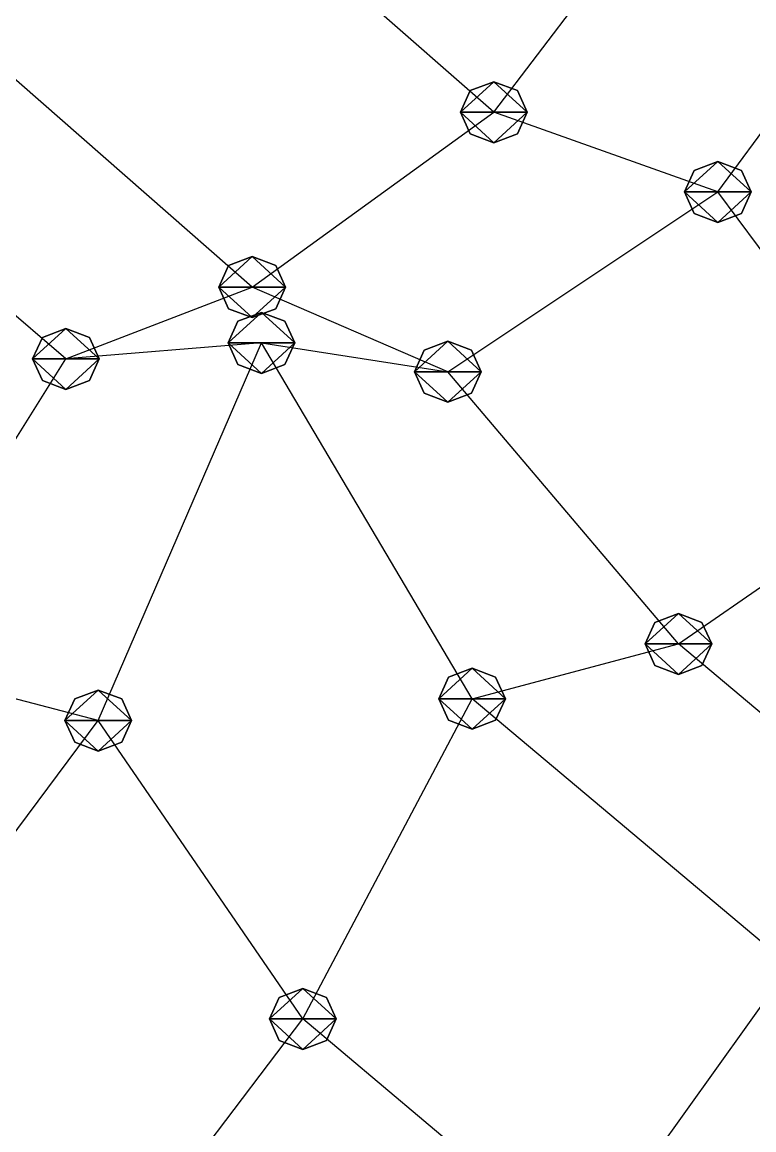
# Model space of a CAD drawing. Header units: metres. Extents: x -61 to 61, y -50 to 61.
# Drawn here: x -18.23 to 3.71, y -8.86 to 24.35 of the extents above; entities that cross this region are included whole.
import ezdxf

# ---------------------------------------------------------------- set-up
doc = ezdxf.new("R2010")
doc.units = ezdxf.units.M

msp = doc.modelspace()

# ---------------------------------------------------------------- linework, layer by layer
for p, q in [((-4.084877, 21.649734, -179.08224), (2.911049, 30.843834, -180.75578)), ((2.6305084, 19.258667, -187.28642), (10.444778, 29.875504, -189.5455)), ((-4.084877, 21.649734, -179.08224), (-11.911175, 28.506416, -176.71533)), ((-11.334385, 16.406212, -186.60538), (-19.54633, 23.593903, -184.07362)), ((-16.917606, 14.25264, -197.15366), (-26.42418, 22.368233, -193.96786)), ((-4.7919836, 22.296175, -179.3688), (-5.084877, 21.649734, -179.08224)), ((-4.7919836, 22.296175, -179.3688), (-5.084877, 21.649734, -179.08224)), ((-4.084877, 22.56394, -179.4875), (-4.7919836, 22.296175, -179.3688)), ((-4.084877, 22.56394, -179.4875), (-4.7919836, 22.296175, -179.3688)), ((-3.3777704, 22.296175, -179.3688), (-4.084877, 22.56394, -179.4875)), ((-3.3777704, 22.296175, -179.3688), (-4.084877, 22.56394, -179.4875)), ((-3.084877, 21.649734, -179.08224), (-3.3777704, 22.296175, -179.3688)), ((-3.084877, 21.649734, -179.08224), (-3.3777704, 22.296175, -179.3688)), ((-11.334385, 16.406212, -186.60538), (-4.084877, 21.649734, -179.08224)), ((-5.084877, 21.649734, -179.08224), (-4.7919836, 21.003294, -178.79568)), ((-5.084877, 21.649734, -179.08224), (-4.7919836, 21.003294, -178.79568)), ((2.6305084, 19.258667, -187.28642), (-4.084877, 21.649734, -179.08224)), ((-3.3777704, 21.003294, -178.79568), (-3.084877, 21.649734, -179.08224)), ((-3.3777704, 21.003294, -178.79568), (-3.084877, 21.649734, -179.08224)), ((-4.7919836, 21.003294, -178.79568), (-4.084877, 20.735529, -178.67699)), ((-4.7919836, 21.003294, -178.79568), (-4.084877, 20.735529, -178.67699)), ((-4.084877, 20.735529, -178.67699), (-3.3777704, 21.003294, -178.79568)), ((-4.084877, 20.735529, -178.67699), (-3.3777704, 21.003294, -178.79568)), ((2.6305084, 20.172873, -187.69168), (1.9234017, 19.905107, -187.57298)), ((2.6305084, 20.172873, -187.69168), (1.9234017, 19.905107, -187.57298)), ((3.337615, 19.905107, -187.57298), (2.6305084, 20.172873, -187.69168)), ((3.337615, 19.905107, -187.57298), (2.6305084, 20.172873, -187.69168)), ((1.9234017, 19.905107, -187.57298), (1.6305084, 19.258667, -187.28642)), ((1.9234017, 19.905107, -187.57298), (1.6305084, 19.258667, -187.28642)), ((3.6305084, 19.258667, -187.28642), (3.337615, 19.905107, -187.57298)), ((3.6305084, 19.258667, -187.28642), (3.337615, 19.905107, -187.57298)), ((-5.46476, 13.869556, -196.29436), (2.6305084, 19.258667, -187.28642)), ((1.6305084, 19.258667, -187.28642), (1.9234016, 18.612226, -186.99986)), ((1.6305084, 19.258667, -187.28642), (1.9234016, 18.612226, -186.99986)), ((8.865322, 10.854172, -183.98456), (2.6305084, 19.258667, -187.28642)), ((3.337615, 18.612226, -186.99986), (3.6305084, 19.258667, -187.28642)), ((3.337615, 18.612226, -186.99986), (3.6305084, 19.258667, -187.28642)), ((1.9234016, 18.612226, -186.99986), (2.6305084, 18.344461, -186.88116)), ((1.9234016, 18.612226, -186.99986), (2.6305084, 18.344461, -186.88116)), ((2.6305084, 18.344461, -186.88116), (3.337615, 18.612226, -186.99986)), ((2.6305084, 18.344461, -186.88116), (3.337615, 18.612226, -186.99986)), ((-11.334385, 17.320417, -187.01064), (-12.0414915, 17.052652, -186.89194)), ((-11.334385, 17.320417, -187.01064), (-12.0414915, 17.052652, -186.89194)), ((-10.627278, 17.052652, -186.89194), (-11.334385, 17.320417, -187.01064)), ((-10.627278, 17.052652, -186.89194), (-11.334385, 17.320417, -187.01064)), ((-12.0414915, 17.052652, -186.89194), (-12.334385, 16.406212, -186.60538)), ((-12.0414915, 17.052652, -186.89194), (-12.334385, 16.406212, -186.60538)), ((-10.334385, 16.406212, -186.60538), (-10.627278, 17.052652, -186.89194)), ((-10.334385, 16.406212, -186.60538), (-10.627278, 17.052652, -186.89194)), ((-16.917606, 14.25264, -197.15366), (-11.334385, 16.406212, -186.60538)), ((-12.334385, 16.406212, -186.60538), (-12.0414915, 15.759771, -186.31882)), ((-12.334385, 16.406212, -186.60538), (-12.0414915, 15.759771, -186.31882)), ((-5.46476, 13.869556, -196.29436), (-11.334385, 16.406212, -186.60538)), ((-10.627278, 15.759771, -186.31882), (-10.334385, 16.406212, -186.60538)), ((-10.627278, 15.759771, -186.31882), (-10.334385, 16.406212, -186.60538)), ((-12.0414915, 15.759771, -186.31882), (-11.334385, 15.492006, -186.20012)), ((-12.0414915, 15.759771, -186.31882), (-11.334385, 15.492006, -186.20012)), ((-11.057306, 15.648382, -212.20848), (-11.764413, 15.380617, -212.08978)), ((-11.057306, 15.648382, -212.20848), (-11.764413, 15.380617, -212.08978)), ((-11.334385, 15.492006, -186.20012), (-10.627278, 15.759771, -186.31882)), ((-11.334385, 15.492006, -186.20012), (-10.627278, 15.759771, -186.31882)), ((-10.3502, 15.380617, -212.08978), (-11.057306, 15.648382, -212.20848)), ((-10.3502, 15.380617, -212.08978), (-11.057306, 15.648382, -212.20848)), ((-11.764413, 15.380617, -212.08978), (-12.057306, 14.734177, -211.80322)), ((-11.764413, 15.380617, -212.08978), (-12.057306, 14.734177, -211.80322)), ((-10.057306, 14.734177, -211.80322), (-10.3502, 15.380617, -212.08978)), ((-10.057306, 14.734177, -211.80322), (-10.3502, 15.380617, -212.08978)), ((-16.917606, 15.166845, -197.55891), (-17.624714, 14.89908, -197.44022)), ((-16.917606, 15.166845, -197.55891), (-17.624714, 14.89908, -197.44022)), ((-16.210499, 14.89908, -197.44022), (-16.917606, 15.166845, -197.55891)), ((-16.210499, 14.89908, -197.44022), (-16.917606, 15.166845, -197.55891)), ((-17.624714, 14.89908, -197.44022), (-17.917606, 14.25264, -197.15366)), ((-17.624714, 14.89908, -197.44022), (-17.917606, 14.25264, -197.15366)), ((-11.057306, 14.734177, -211.80322), (-16.917606, 14.25264, -197.15366)), ((-15.917606, 14.25264, -197.15366), (-16.210499, 14.89908, -197.44022)), ((-15.917606, 14.25264, -197.15366), (-16.210499, 14.89908, -197.44022)), ((-15.94836, 3.4144936, -200.90112), (-11.057306, 14.734177, -211.80322)), ((-12.057306, 14.734177, -211.80322), (-11.764413, 14.087736, -211.51666)), ((-12.057306, 14.734177, -211.80322), (-11.764413, 14.087736, -211.51666)), ((-4.740103, 4.0678787, -201.72131), (-11.057306, 14.734177, -211.80322)), ((-11.057306, 14.734177, -211.80322), (-5.46476, 13.869556, -196.29436)), ((-10.3502, 14.087736, -211.51666), (-10.057306, 14.734177, -211.80322)), ((-10.3502, 14.087736, -211.51666), (-10.057306, 14.734177, -211.80322)), ((-5.46476, 14.783762, -196.69962), (-6.1718664, 14.515997, -196.58092)), ((-5.46476, 14.783762, -196.69962), (-6.1718664, 14.515997, -196.58092)), ((-4.757653, 14.515997, -196.58092), (-5.46476, 14.783762, -196.69962)), ((-4.757653, 14.515997, -196.58092), (-5.46476, 14.783762, -196.69962)), ((-6.1718664, 14.515997, -196.58092), (-6.46476, 13.869556, -196.29436)), ((-6.1718664, 14.515997, -196.58092), (-6.46476, 13.869556, -196.29436)), ((-4.46476, 13.869556, -196.29436), (-4.757653, 14.515997, -196.58092)), ((-4.46476, 13.869556, -196.29436), (-4.757653, 14.515997, -196.58092)), ((-22.62538, 5.161274, -191.56953), (-16.917606, 14.25264, -197.15366)), ((-17.917606, 14.25264, -197.15366), (-17.624714, 13.606199, -196.8671)), ((-17.917606, 14.25264, -197.15366), (-17.624714, 13.606199, -196.8671)), ((-16.210499, 13.606199, -196.8671), (-15.917606, 14.25264, -197.15366)), ((-16.210499, 13.606199, -196.8671), (-15.917606, 14.25264, -197.15366)), ((-11.764413, 14.087736, -211.51666), (-11.057306, 13.819971, -211.39796)), ((-11.764413, 14.087736, -211.51666), (-11.057306, 13.819971, -211.39796)), ((-11.057306, 13.819971, -211.39796), (-10.3502, 14.087736, -211.51666)), ((-11.057306, 13.819971, -211.39796), (-10.3502, 14.087736, -211.51666)), ((-6.46476, 13.869556, -196.29436), (-6.1718664, 13.223116, -196.0078)), ((-6.46476, 13.869556, -196.29436), (-6.1718664, 13.223116, -196.0078)), ((1.4482994, 5.7109604, -191.42319), (-5.46476, 13.869556, -196.29436)), ((-4.757653, 13.223116, -196.0078), (-4.46476, 13.869556, -196.29436)), ((-4.757653, 13.223116, -196.0078), (-4.46476, 13.869556, -196.29436)), ((-17.624714, 13.606199, -196.8671), (-16.917606, 13.338434, -196.7484)), ((-17.624714, 13.606199, -196.8671), (-16.917606, 13.338434, -196.7484)), ((-16.917606, 13.338434, -196.7484), (-16.210499, 13.606199, -196.8671)), ((-16.917606, 13.338434, -196.7484), (-16.210499, 13.606199, -196.8671)), ((-6.1718664, 13.223116, -196.0078), (-5.46476, 12.955351, -195.8891)), ((-6.1718664, 13.223116, -196.0078), (-5.46476, 12.955351, -195.8891)), ((-5.46476, 12.955351, -195.8891), (-4.757653, 13.223116, -196.0078)), ((-5.46476, 12.955351, -195.8891), (-4.757653, 13.223116, -196.0078)), ((1.4482994, 5.7109604, -191.42319), (8.865322, 10.854172, -183.98456)), ((0.7411927, 6.357401, -191.70975), (0.4482994, 5.7109604, -191.42319)), ((0.7411927, 6.357401, -191.70975), (0.4482994, 5.7109604, -191.42319)), ((1.4482994, 6.6251655, -191.82845), (0.7411927, 6.357401, -191.70975)), ((1.4482994, 6.6251655, -191.82845), (0.7411927, 6.357401, -191.70975)), ((2.155406, 6.357401, -191.70975), (1.4482994, 6.6251655, -191.82845)), ((2.155406, 6.357401, -191.70975), (1.4482994, 6.6251655, -191.82845)), ((2.4482994, 5.7109604, -191.42319), (2.155406, 6.357401, -191.70975)), ((2.4482994, 5.7109604, -191.42319), (2.155406, 6.357401, -191.70975)), ((-4.740103, 4.0678787, -201.72131), (1.4482994, 5.7109604, -191.42319)), ((0.4482994, 5.7109604, -191.42319), (0.74119264, 5.06452, -191.13663)), ((0.4482994, 5.7109604, -191.42319), (0.74119264, 5.06452, -191.13663)), ((9.859018, -1.3545876, -194.50858), (1.4482994, 5.7109604, -191.42319)), ((2.155406, 5.06452, -191.13663), (2.4482994, 5.7109604, -191.42319)), ((2.155406, 5.06452, -191.13663), (2.4482994, 5.7109604, -191.42319)), ((-15.94836, 3.4144936, -200.90112), (-22.62538, 5.161274, -191.56953)), ((-4.740103, 4.982084, -202.12657), (-5.4472094, 4.714319, -202.00787)), ((-4.740103, 4.982084, -202.12657), (-5.4472094, 4.714319, -202.00787)), ((-4.032996, 4.714319, -202.00787), (-4.740103, 4.982084, -202.12657)), ((-4.032996, 4.714319, -202.00787), (-4.740103, 4.982084, -202.12657)), ((0.74119264, 5.06452, -191.13663), (1.4482994, 4.7967553, -191.01793)), ((0.74119264, 5.06452, -191.13663), (1.4482994, 4.7967553, -191.01793)), ((1.4482994, 4.7967553, -191.01793), (2.155406, 5.06452, -191.13663)), ((1.4482994, 4.7967553, -191.01793), (2.155406, 5.06452, -191.13663)), ((-5.4472094, 4.714319, -202.00787), (-5.740103, 4.0678787, -201.72131)), ((-5.4472094, 4.714319, -202.00787), (-5.740103, 4.0678787, -201.72131)), ((-3.7401028, 4.0678787, -201.72131), (-4.032996, 4.714319, -202.00787)), ((-3.7401028, 4.0678787, -201.72131), (-4.032996, 4.714319, -202.00787)), ((-15.94836, 4.3286986, -201.30638), (-16.655468, 4.060934, -201.18768)), ((-15.94836, 4.3286986, -201.30638), (-16.655468, 4.060934, -201.18768)), ((-15.241254, 4.060934, -201.18768), (-15.94836, 4.3286986, -201.30638)), ((-15.241254, 4.060934, -201.18768), (-15.94836, 4.3286986, -201.30638)), ((-16.655468, 4.060934, -201.18768), (-16.94836, 3.4144936, -200.90112)), ((-16.655468, 4.060934, -201.18768), (-16.94836, 3.4144936, -200.90112)), ((-14.94836, 3.4144936, -200.90112), (-15.241254, 4.060934, -201.18768)), ((-14.94836, 3.4144936, -200.90112), (-15.241254, 4.060934, -201.18768)), ((-9.816465, -5.531933, -196.38817), (-4.740103, 4.0678787, -201.72131)), ((-5.740103, 4.0678787, -201.72131), (-5.4472094, 3.421438, -201.43475)), ((-5.740103, 4.0678787, -201.72131), (-5.4472094, 3.421438, -201.43475)), ((4.7903996, -3.9383583, -205.21747), (-4.740103, 4.0678787, -201.72131)), ((-4.032996, 3.4214382, -201.43475), (-3.7401028, 4.0678787, -201.72131)), ((-4.032996, 3.4214382, -201.43475), (-3.7401028, 4.0678787, -201.72131)), ((-23.77369, -7.059376, -198.92365), (-15.94836, 3.4144936, -200.90112)), ((-16.94836, 3.4144936, -200.90112), (-16.655468, 2.7680528, -200.61456)), ((-16.94836, 3.4144936, -200.90112), (-16.655468, 2.7680528, -200.61456)), ((-9.816465, -5.531933, -196.38817), (-15.94836, 3.4144936, -200.90112)), ((-15.241254, 2.768053, -200.61456), (-14.94836, 3.4144936, -200.90112)), ((-15.241254, 2.768053, -200.61456), (-14.94836, 3.4144936, -200.90112)), ((-5.4472094, 3.421438, -201.43475), (-4.740103, 3.1536736, -201.31606)), ((-5.4472094, 3.421438, -201.43475), (-4.740103, 3.1536736, -201.31606)), ((-4.740103, 3.1536736, -201.31606), (-4.032996, 3.4214382, -201.43475)), ((-4.740103, 3.1536736, -201.31606), (-4.032996, 3.4214382, -201.43475)), ((-16.655468, 2.7680528, -200.61456), (-15.94836, 2.5002885, -200.49586)), ((-16.655468, 2.7680528, -200.61456), (-15.94836, 2.5002885, -200.49586)), ((-15.94836, 2.5002885, -200.49586), (-15.241254, 2.768053, -200.61456)), ((-15.94836, 2.5002885, -200.49586), (-15.241254, 2.768053, -200.61456)), ((-1.4071846, -12.596256, -199.47302), (4.7903996, -3.9383583, -205.21747)), ((-9.816465, -4.6177278, -196.79343), (-10.523572, -4.8854923, -196.67473)), ((-9.816465, -4.6177278, -196.79343), (-10.523572, -4.8854923, -196.67473)), ((-9.109359, -4.8854923, -196.67473), (-9.816465, -4.6177278, -196.79343)), ((-9.109359, -4.8854923, -196.67473), (-9.816465, -4.6177278, -196.79343)), ((-10.523572, -4.8854923, -196.67473), (-10.816465, -5.531933, -196.38817)), ((-10.523572, -4.8854923, -196.67473), (-10.816465, -5.531933, -196.38817)), ((-8.816465, -5.531933, -196.38817), (-9.109359, -4.8854923, -196.67473)), ((-8.816465, -5.531933, -196.38817), (-9.109359, -4.8854923, -196.67473)), ((-16.850391, -14.787197, -195.3823), (-9.816465, -5.531933, -196.38817)), ((-10.816465, -5.531933, -196.38817), (-10.523572, -6.1783733, -196.10161)), ((-10.816465, -5.531933, -196.38817), (-10.523572, -6.1783733, -196.10161)), ((-1.4071846, -12.596256, -199.47302), (-9.816465, -5.531933, -196.38817)), ((-9.109359, -6.1783733, -196.10161), (-8.816465, -5.531933, -196.38817)), ((-9.109359, -6.1783733, -196.10161), (-8.816465, -5.531933, -196.38817)), ((-10.523572, -6.1783733, -196.10161), (-9.816465, -6.446138, -195.98291)), ((-10.523572, -6.1783733, -196.10161), (-9.816465, -6.446138, -195.98291)), ((-9.816465, -6.446138, -195.98291), (-9.109359, -6.1783733, -196.10161)), ((-9.816465, -6.446138, -195.98291), (-9.109359, -6.1783733, -196.10161))]:
    msp.add_line(p, q)
for points in [[(-5.084877, 21.649734, -179.08224), (-4.7919836, 22.296175, -179.3688), (-4.084877, 22.56394, -179.4875), (-4.084777, 22.56404, -179.4874)], [(-5.084877, 21.649734, -179.08224), (-4.7919836, 22.296175, -179.3688), (-4.084877, 22.56394, -179.4875), (-4.084777, 22.56404, -179.4874)], [(-5.084877, 21.649734, -179.08224), (-4.084877, 22.56394, -179.4875), (-3.084877, 21.649734, -179.08224), (-3.084777, 21.649834, -179.08214)], [(-5.084877, 21.649734, -179.08224), (-4.084877, 22.56394, -179.4875), (-3.084877, 21.649734, -179.08224), (-3.084777, 21.649834, -179.08214)], [(-4.084877, 22.56394, -179.4875), (-3.3777704, 22.296175, -179.3688), (-3.084877, 21.649734, -179.08224), (-3.084777, 21.649834, -179.08214)], [(-4.084877, 22.56394, -179.4875), (-3.3777704, 22.296175, -179.3688), (-3.084877, 21.649734, -179.08224), (-3.084777, 21.649834, -179.08214)], [(-4.084877, 20.735529, -178.67699), (-4.7919836, 21.003294, -178.79568), (-5.084877, 21.649734, -179.08224), (-5.084777, 21.649834, -179.08214)], [(-3.084877, 21.649734, -179.08224), (-4.084877, 20.735529, -178.67699), (-5.084877, 21.649734, -179.08224), (-5.084777, 21.649834, -179.08214)], [(-4.084877, 20.735529, -178.67699), (-4.7919836, 21.003294, -178.79568), (-5.084877, 21.649734, -179.08224), (-5.084777, 21.649834, -179.08214)], [(-3.084877, 21.649734, -179.08224), (-4.084877, 20.735529, -178.67699), (-5.084877, 21.649734, -179.08224), (-5.084777, 21.649834, -179.08214)], [(-3.084877, 21.649734, -179.08224), (-3.3777704, 21.003294, -178.79568), (-4.084877, 20.735529, -178.67699), (-4.084777, 20.735628, -178.67688)], [(-3.084877, 21.649734, -179.08224), (-3.3777704, 21.003294, -178.79568), (-4.084877, 20.735529, -178.67699), (-4.084777, 20.735628, -178.67688)], [(1.6305084, 19.258667, -187.28642), (1.9234017, 19.905107, -187.57298), (2.6305084, 20.172873, -187.69168), (2.6306083, 20.172972, -187.69157)], [(1.6305084, 19.258667, -187.28642), (1.9234017, 19.905107, -187.57298), (2.6305084, 20.172873, -187.69168), (2.6306083, 20.172972, -187.69157)], [(1.6305084, 19.258667, -187.28642), (2.6305084, 20.172873, -187.69168), (3.6305084, 19.258667, -187.28642), (3.6306083, 19.258766, -187.28632)], [(1.6305084, 19.258667, -187.28642), (2.6305084, 20.172873, -187.69168), (3.6305084, 19.258667, -187.28642), (3.6306083, 19.258766, -187.28632)], [(2.6305084, 20.172873, -187.69168), (3.337615, 19.905107, -187.57298), (3.6305084, 19.258667, -187.28642), (3.6306083, 19.258766, -187.28632)], [(2.6305084, 20.172873, -187.69168), (3.337615, 19.905107, -187.57298), (3.6305084, 19.258667, -187.28642), (3.6306083, 19.258766, -187.28632)], [(2.6305084, 18.344461, -186.88116), (1.9234016, 18.612226, -186.99986), (1.6305084, 19.258667, -187.28642), (1.6306084, 19.258766, -187.28632)], [(3.6305084, 19.258667, -187.28642), (2.6305084, 18.344461, -186.88116), (1.6305084, 19.258667, -187.28642), (1.6306084, 19.258766, -187.28632)], [(2.6305084, 18.344461, -186.88116), (1.9234016, 18.612226, -186.99986), (1.6305084, 19.258667, -187.28642), (1.6306084, 19.258766, -187.28632)], [(3.6305084, 19.258667, -187.28642), (2.6305084, 18.344461, -186.88116), (1.6305084, 19.258667, -187.28642), (1.6306084, 19.258766, -187.28632)], [(3.6305084, 19.258667, -187.28642), (3.337615, 18.612226, -186.99986), (2.6305084, 18.344461, -186.88116), (2.6306083, 18.34456, -186.88106)], [(3.6305084, 19.258667, -187.28642), (3.337615, 18.612226, -186.99986), (2.6305084, 18.344461, -186.88116), (2.6306083, 18.34456, -186.88106)], [(-12.334385, 16.406212, -186.60538), (-12.0414915, 17.052652, -186.89194), (-11.334385, 17.320417, -187.01064), (-11.334285, 17.320517, -187.01053)], [(-12.334385, 16.406212, -186.60538), (-12.0414915, 17.052652, -186.89194), (-11.334385, 17.320417, -187.01064), (-11.334285, 17.320517, -187.01053)], [(-12.334385, 16.406212, -186.60538), (-11.334385, 17.320417, -187.01064), (-10.334385, 16.406212, -186.60538), (-10.334285, 16.406311, -186.60527)], [(-12.334385, 16.406212, -186.60538), (-11.334385, 17.320417, -187.01064), (-10.334385, 16.406212, -186.60538), (-10.334285, 16.406311, -186.60527)], [(-11.334385, 17.320417, -187.01064), (-10.627278, 17.052652, -186.89194), (-10.334385, 16.406212, -186.60538), (-10.334285, 16.406311, -186.60527)], [(-11.334385, 17.320417, -187.01064), (-10.627278, 17.052652, -186.89194), (-10.334385, 16.406212, -186.60538), (-10.334285, 16.406311, -186.60527)], [(-11.334385, 15.492006, -186.20012), (-12.0414915, 15.759771, -186.31882), (-12.334385, 16.406212, -186.60538), (-12.334285, 16.406311, -186.60527)], [(-10.334385, 16.406212, -186.60538), (-11.334385, 15.492006, -186.20012), (-12.334385, 16.406212, -186.60538), (-12.334285, 16.406311, -186.60527)], [(-11.334385, 15.492006, -186.20012), (-12.0414915, 15.759771, -186.31882), (-12.334385, 16.406212, -186.60538), (-12.334285, 16.406311, -186.60527)], [(-10.334385, 16.406212, -186.60538), (-11.334385, 15.492006, -186.20012), (-12.334385, 16.406212, -186.60538), (-12.334285, 16.406311, -186.60527)], [(-10.334385, 16.406212, -186.60538), (-10.627278, 15.759771, -186.31882), (-11.334385, 15.492006, -186.20012), (-11.334285, 15.492106, -186.20001)], [(-10.334385, 16.406212, -186.60538), (-10.627278, 15.759771, -186.31882), (-11.334385, 15.492006, -186.20012), (-11.334285, 15.492106, -186.20001)], [(-12.057306, 14.734177, -211.80322), (-11.764413, 15.380617, -212.08978), (-11.057306, 15.648382, -212.20848), (-11.057206, 15.648482, -212.20837)], [(-12.057306, 14.734177, -211.80322), (-11.764413, 15.380617, -212.08978), (-11.057306, 15.648382, -212.20848), (-11.057206, 15.648482, -212.20837)], [(-12.057306, 14.734177, -211.80322), (-11.057306, 15.648382, -212.20848), (-10.057306, 14.734177, -211.80322), (-10.057206, 14.734277, -211.80312)], [(-12.057306, 14.734177, -211.80322), (-11.057306, 15.648382, -212.20848), (-10.057306, 14.734177, -211.80322), (-10.057206, 14.734277, -211.80312)], [(-11.057306, 15.648382, -212.20848), (-10.3502, 15.380617, -212.08978), (-10.057306, 14.734177, -211.80322), (-10.057206, 14.734277, -211.80312)], [(-11.057306, 15.648382, -212.20848), (-10.3502, 15.380617, -212.08978), (-10.057306, 14.734177, -211.80322), (-10.057206, 14.734277, -211.80312)], [(-17.917606, 14.25264, -197.15366), (-17.624714, 14.89908, -197.44022), (-16.917606, 15.166845, -197.55891), (-16.917507, 15.166945, -197.5588)], [(-17.917606, 14.25264, -197.15366), (-17.624714, 14.89908, -197.44022), (-16.917606, 15.166845, -197.55891), (-16.917507, 15.166945, -197.5588)], [(-17.917606, 14.25264, -197.15366), (-16.917606, 15.166845, -197.55891), (-15.917606, 14.25264, -197.15366), (-15.917506, 14.25274, -197.15355)], [(-17.917606, 14.25264, -197.15366), (-16.917606, 15.166845, -197.55891), (-15.917606, 14.25264, -197.15366), (-15.917506, 14.25274, -197.15355)], [(-16.917606, 15.166845, -197.55891), (-16.210499, 14.89908, -197.44022), (-15.917606, 14.25264, -197.15366), (-15.917506, 14.25274, -197.15355)], [(-16.917606, 15.166845, -197.55891), (-16.210499, 14.89908, -197.44022), (-15.917606, 14.25264, -197.15366), (-15.917506, 14.25274, -197.15355)], [(-11.057306, 13.819971, -211.39796), (-11.764413, 14.087736, -211.51666), (-12.057306, 14.734177, -211.80322), (-12.057206, 14.734277, -211.80312)], [(-10.057306, 14.734177, -211.80322), (-11.057306, 13.819971, -211.39796), (-12.057306, 14.734177, -211.80322), (-12.057206, 14.734277, -211.80312)], [(-11.057306, 13.819971, -211.39796), (-11.764413, 14.087736, -211.51666), (-12.057306, 14.734177, -211.80322), (-12.057206, 14.734277, -211.80312)], [(-10.057306, 14.734177, -211.80322), (-11.057306, 13.819971, -211.39796), (-12.057306, 14.734177, -211.80322), (-12.057206, 14.734277, -211.80312)], [(-10.057306, 14.734177, -211.80322), (-10.3502, 14.087736, -211.51666), (-11.057306, 13.819971, -211.39796), (-11.057206, 13.820071, -211.39786)], [(-10.057306, 14.734177, -211.80322), (-10.3502, 14.087736, -211.51666), (-11.057306, 13.819971, -211.39796), (-11.057206, 13.820071, -211.39786)], [(-6.46476, 13.869556, -196.29436), (-6.1718664, 14.515997, -196.58092), (-5.46476, 14.783762, -196.69962), (-5.4646597, 14.783862, -196.69951)], [(-6.46476, 13.869556, -196.29436), (-6.1718664, 14.515997, -196.58092), (-5.46476, 14.783762, -196.69962), (-5.4646597, 14.783862, -196.69951)], [(-6.46476, 13.869556, -196.29436), (-5.46476, 14.783762, -196.69962), (-4.46476, 13.869556, -196.29436), (-4.4646597, 13.869657, -196.29425)], [(-6.46476, 13.869556, -196.29436), (-5.46476, 14.783762, -196.69962), (-4.46476, 13.869556, -196.29436), (-4.4646597, 13.869657, -196.29425)], [(-5.46476, 14.783762, -196.69962), (-4.757653, 14.515997, -196.58092), (-4.46476, 13.869556, -196.29436), (-4.4646597, 13.869657, -196.29425)], [(-5.46476, 14.783762, -196.69962), (-4.757653, 14.515997, -196.58092), (-4.46476, 13.869556, -196.29436), (-4.4646597, 13.869657, -196.29425)], [(-16.917606, 13.338434, -196.7484), (-17.624714, 13.606199, -196.8671), (-17.917606, 14.25264, -197.15366), (-17.917507, 14.25274, -197.15355)], [(-15.917606, 14.25264, -197.15366), (-16.917606, 13.338434, -196.7484), (-17.917606, 14.25264, -197.15366), (-17.917507, 14.25274, -197.15355)], [(-16.917606, 13.338434, -196.7484), (-17.624714, 13.606199, -196.8671), (-17.917606, 14.25264, -197.15366), (-17.917507, 14.25274, -197.15355)], [(-15.917606, 14.25264, -197.15366), (-16.917606, 13.338434, -196.7484), (-17.917606, 14.25264, -197.15366), (-17.917507, 14.25274, -197.15355)], [(-15.917606, 14.25264, -197.15366), (-16.210499, 13.606199, -196.8671), (-16.917606, 13.338434, -196.7484), (-16.917507, 13.338534, -196.74829)], [(-15.917606, 14.25264, -197.15366), (-16.210499, 13.606199, -196.8671), (-16.917606, 13.338434, -196.7484), (-16.917507, 13.338534, -196.74829)], [(-5.46476, 12.955351, -195.8891), (-6.1718664, 13.223116, -196.0078), (-6.46476, 13.869556, -196.29436), (-6.4646597, 13.869657, -196.29425)], [(-4.46476, 13.869556, -196.29436), (-5.46476, 12.955351, -195.8891), (-6.46476, 13.869556, -196.29436), (-6.4646597, 13.869657, -196.29425)], [(-5.46476, 12.955351, -195.8891), (-6.1718664, 13.223116, -196.0078), (-6.46476, 13.869556, -196.29436), (-6.4646597, 13.869657, -196.29425)], [(-4.46476, 13.869556, -196.29436), (-5.46476, 12.955351, -195.8891), (-6.46476, 13.869556, -196.29436), (-6.4646597, 13.869657, -196.29425)], [(-4.46476, 13.869556, -196.29436), (-4.757653, 13.223116, -196.0078), (-5.46476, 12.955351, -195.8891), (-5.4646597, 12.955451, -195.88899)], [(-4.46476, 13.869556, -196.29436), (-4.757653, 13.223116, -196.0078), (-5.46476, 12.955351, -195.8891), (-5.4646597, 12.955451, -195.88899)], [(0.4482994, 5.7109604, -191.42319), (0.7411927, 6.357401, -191.70975), (1.4482994, 6.6251655, -191.82845), (1.4483994, 6.6252656, -191.82834)], [(0.4482994, 5.7109604, -191.42319), (0.7411927, 6.357401, -191.70975), (1.4482994, 6.6251655, -191.82845), (1.4483994, 6.6252656, -191.82834)], [(0.4482994, 5.7109604, -191.42319), (1.4482994, 6.6251655, -191.82845), (2.4482994, 5.7109604, -191.42319), (2.4483993, 5.7110605, -191.42308)], [(0.4482994, 5.7109604, -191.42319), (1.4482994, 6.6251655, -191.82845), (2.4482994, 5.7109604, -191.42319), (2.4483993, 5.7110605, -191.42308)], [(1.4482994, 6.6251655, -191.82845), (2.155406, 6.357401, -191.70975), (2.4482994, 5.7109604, -191.42319), (2.4483993, 5.7110605, -191.42308)], [(1.4482994, 6.6251655, -191.82845), (2.155406, 6.357401, -191.70975), (2.4482994, 5.7109604, -191.42319), (2.4483993, 5.7110605, -191.42308)], [(1.4482994, 4.7967553, -191.01793), (0.74119264, 5.06452, -191.13663), (0.4482994, 5.7109604, -191.42319), (0.4483994, 5.7110605, -191.42308)], [(2.4482994, 5.7109604, -191.42319), (1.4482994, 4.7967553, -191.01793), (0.4482994, 5.7109604, -191.42319), (0.4483994, 5.7110605, -191.42308)], [(1.4482994, 4.7967553, -191.01793), (0.74119264, 5.06452, -191.13663), (0.4482994, 5.7109604, -191.42319), (0.4483994, 5.7110605, -191.42308)], [(2.4482994, 5.7109604, -191.42319), (1.4482994, 4.7967553, -191.01793), (0.4482994, 5.7109604, -191.42319), (0.4483994, 5.7110605, -191.42308)], [(2.4482994, 5.7109604, -191.42319), (2.155406, 5.06452, -191.13663), (1.4482994, 4.7967553, -191.01793), (1.4483994, 4.7968554, -191.01782)], [(2.4482994, 5.7109604, -191.42319), (2.155406, 5.06452, -191.13663), (1.4482994, 4.7967553, -191.01793), (1.4483994, 4.7968554, -191.01782)], [(-5.740103, 4.0678787, -201.72131), (-5.4472094, 4.714319, -202.00787), (-4.740103, 4.982084, -202.12657), (-4.7400026, 4.982184, -202.12646)], [(-5.740103, 4.0678787, -201.72131), (-5.4472094, 4.714319, -202.00787), (-4.740103, 4.982084, -202.12657), (-4.7400026, 4.982184, -202.12646)], [(-5.740103, 4.0678787, -201.72131), (-4.740103, 4.982084, -202.12657), (-3.7401028, 4.0678787, -201.72131), (-3.7400029, 4.067979, -201.7212)], [(-5.740103, 4.0678787, -201.72131), (-4.740103, 4.982084, -202.12657), (-3.7401028, 4.0678787, -201.72131), (-3.7400029, 4.067979, -201.7212)], [(-4.740103, 4.982084, -202.12657), (-4.032996, 4.714319, -202.00787), (-3.7401028, 4.0678787, -201.72131), (-3.7400029, 4.067979, -201.7212)], [(-4.740103, 4.982084, -202.12657), (-4.032996, 4.714319, -202.00787), (-3.7401028, 4.0678787, -201.72131), (-3.7400029, 4.067979, -201.7212)], [(-16.94836, 3.4144936, -200.90112), (-16.655468, 4.060934, -201.18768), (-15.94836, 4.3286986, -201.30638), (-15.94826, 4.328799, -201.30627)], [(-16.94836, 3.4144936, -200.90112), (-16.655468, 4.060934, -201.18768), (-15.94836, 4.3286986, -201.30638), (-15.94826, 4.328799, -201.30627)], [(-16.94836, 3.4144936, -200.90112), (-15.94836, 4.3286986, -201.30638), (-14.94836, 3.4144936, -200.90112), (-14.94826, 3.4145935, -200.90102)], [(-16.94836, 3.4144936, -200.90112), (-15.94836, 4.3286986, -201.30638), (-14.94836, 3.4144936, -200.90112), (-14.94826, 3.4145935, -200.90102)], [(-15.94836, 4.3286986, -201.30638), (-15.241254, 4.060934, -201.18768), (-14.94836, 3.4144936, -200.90112), (-14.94826, 3.4145935, -200.90102)], [(-15.94836, 4.3286986, -201.30638), (-15.241254, 4.060934, -201.18768), (-14.94836, 3.4144936, -200.90112), (-14.94826, 3.4145935, -200.90102)], [(-4.740103, 3.1536736, -201.31606), (-5.4472094, 3.421438, -201.43475), (-5.740103, 4.0678787, -201.72131), (-5.7400026, 4.067979, -201.7212)], [(-3.7401028, 4.0678787, -201.72131), (-4.740103, 3.1536736, -201.31606), (-5.740103, 4.0678787, -201.72131), (-5.7400026, 4.067979, -201.7212)], [(-4.740103, 3.1536736, -201.31606), (-5.4472094, 3.421438, -201.43475), (-5.740103, 4.0678787, -201.72131), (-5.7400026, 4.067979, -201.7212)], [(-3.7401028, 4.0678787, -201.72131), (-4.740103, 3.1536736, -201.31606), (-5.740103, 4.0678787, -201.72131), (-5.7400026, 4.067979, -201.7212)], [(-3.7401028, 4.0678787, -201.72131), (-4.032996, 3.4214382, -201.43475), (-4.740103, 3.1536736, -201.31606), (-4.7400026, 3.1537735, -201.31595)], [(-3.7401028, 4.0678787, -201.72131), (-4.032996, 3.4214382, -201.43475), (-4.740103, 3.1536736, -201.31606), (-4.7400026, 3.1537735, -201.31595)], [(-15.94836, 2.5002885, -200.49586), (-16.655468, 2.7680528, -200.61456), (-16.94836, 3.4144936, -200.90112), (-16.948261, 3.4145935, -200.90102)], [(-14.94836, 3.4144936, -200.90112), (-15.94836, 2.5002885, -200.49586), (-16.94836, 3.4144936, -200.90112), (-16.948261, 3.4145935, -200.90102)], [(-15.94836, 2.5002885, -200.49586), (-16.655468, 2.7680528, -200.61456), (-16.94836, 3.4144936, -200.90112), (-16.948261, 3.4145935, -200.90102)], [(-14.94836, 3.4144936, -200.90112), (-15.94836, 2.5002885, -200.49586), (-16.94836, 3.4144936, -200.90112), (-16.948261, 3.4145935, -200.90102)], [(-14.94836, 3.4144936, -200.90112), (-15.241254, 2.768053, -200.61456), (-15.94836, 2.5002885, -200.49586), (-15.94826, 2.5003884, -200.49576)], [(-14.94836, 3.4144936, -200.90112), (-15.241254, 2.768053, -200.61456), (-15.94836, 2.5002885, -200.49586), (-15.94826, 2.5003884, -200.49576)], [(-10.816465, -5.531933, -196.38817), (-10.523572, -4.8854923, -196.67473), (-9.816465, -4.6177278, -196.79343), (-9.816365, -4.6176276, -196.79332)], [(-10.816465, -5.531933, -196.38817), (-10.523572, -4.8854923, -196.67473), (-9.816465, -4.6177278, -196.79343), (-9.816365, -4.6176276, -196.79332)], [(-10.816465, -5.531933, -196.38817), (-9.816465, -4.6177278, -196.79343), (-8.816465, -5.531933, -196.38817), (-8.816365, -5.5318327, -196.38806)], [(-10.816465, -5.531933, -196.38817), (-9.816465, -4.6177278, -196.79343), (-8.816465, -5.531933, -196.38817), (-8.816365, -5.5318327, -196.38806)], [(-9.816465, -4.6177278, -196.79343), (-9.109359, -4.8854923, -196.67473), (-8.816465, -5.531933, -196.38817), (-8.816365, -5.5318327, -196.38806)], [(-9.816465, -4.6177278, -196.79343), (-9.109359, -4.8854923, -196.67473), (-8.816465, -5.531933, -196.38817), (-8.816365, -5.5318327, -196.38806)], [(-9.816465, -6.446138, -195.98291), (-10.523572, -6.1783733, -196.10161), (-10.816465, -5.531933, -196.38817), (-10.816365, -5.5318327, -196.38806)], [(-8.816465, -5.531933, -196.38817), (-9.816465, -6.446138, -195.98291), (-10.816465, -5.531933, -196.38817), (-10.816365, -5.5318327, -196.38806)], [(-9.816465, -6.446138, -195.98291), (-10.523572, -6.1783733, -196.10161), (-10.816465, -5.531933, -196.38817), (-10.816365, -5.5318327, -196.38806)], [(-8.816465, -5.531933, -196.38817), (-9.816465, -6.446138, -195.98291), (-10.816465, -5.531933, -196.38817), (-10.816365, -5.5318327, -196.38806)], [(-8.816465, -5.531933, -196.38817), (-9.109359, -6.1783733, -196.10161), (-9.816465, -6.446138, -195.98291), (-9.816365, -6.446038, -195.9828)], [(-8.816465, -5.531933, -196.38817), (-9.109359, -6.1783733, -196.10161), (-9.816465, -6.446138, -195.98291), (-9.816365, -6.446038, -195.9828)]]:
    msp.add_3dface(points)

doc.saveas('drawing.dxf')
